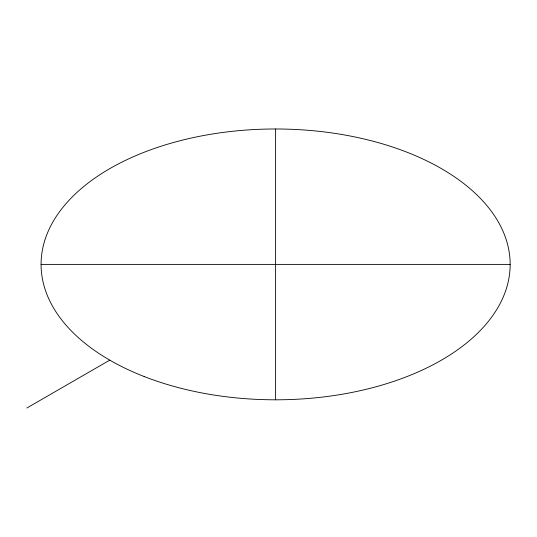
<?xml version="1.0" encoding="UTF-8"?>
<svg xmlns="http://www.w3.org/2000/svg" width="537" height="537" viewBox="0 0 537 537"><rect width="100%" height="100%" fill="white"/><g stroke="black" fill="none" stroke-linecap="round" stroke-linejoin="round"><path stroke-width="0.81" d="M26.85 408.013L109.77 360.139M41.074 264.392L510.15 264.392M275.615 128.987L275.615 399.803M144.151 376.531A234.535 135.411 0 0 0 509.553 274.051A234.535 135.411 0 0 0 173.136 142.594A234.535 135.411 0 0 0 144.151 376.531"/></g></svg>
